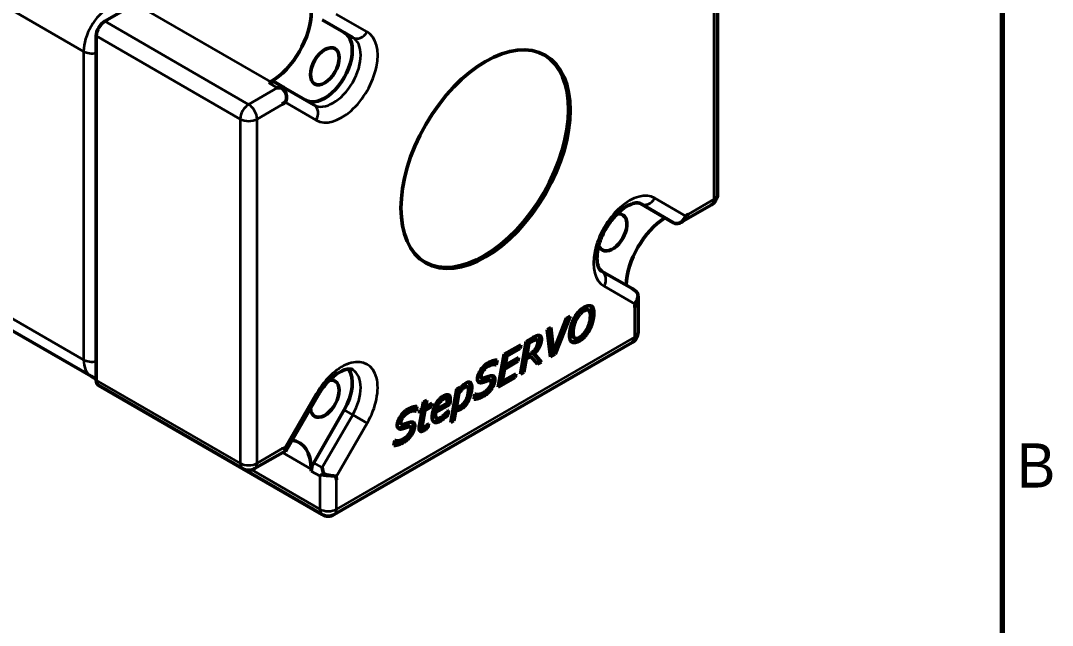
# Model space of a CAD drawing. Header units: millimetres. Extents: x -573 to 765, y -109 to 361.
# Drawn here: x -150.7 to -64.5, y 210.7 to 261.2 of the extents above; entities that cross this region are included whole.
import ezdxf

# ---------------------------------------------------------------- set-up
doc = ezdxf.new("R2010")
doc.units = ezdxf.units.MM
doc.header["$LTSCALE"] = 1.2
for name, color, linetype, lineweight in [('경계(ISO)', 7, 'Continuous', 70), ('외형선(ISO)', 7, 'Continuous', 50), ('좁은 외형선(ISO)', 7, 'Continuous', 35)]:
    doc.layers.add(name, color=color, linetype=linetype, lineweight=lineweight)
doc.styles.add('레이블 문자 (JIS)', font='')
doc.styles.get('레이블 문자 (JIS)').set_extended_font_data('Gulim')

# ---------------------------------------------------------------- blocks, each defined once
blk = doc.blocks.new('경계 Default Border')
at = {"layer": '경계(ISO)', "flags": 128}
blk.add_lwpolyline([(10, 10), (10, 287), (410, 287), (410, 10), (10, 10)], dxfattribs=at)
at = {"layer": '경계(ISO)', "insert": (411.013, 184.121), "char_height": 3, "attachment_point": 7, "style": '레이블 문자 (JIS)'}
blk.add_mtext('B', dxfattribs=at)

msp = doc.modelspace()

# ---------------------------------------------------------------- linework, layer by layer
at = {"layer": '외형선(ISO)', "color": 0}
for p, q in [((-92.509, 275.439), (-92.509, 246.698)), ((-143.714, 261.15), (-141.168, 262.62)), ((-125.546, 261.272), (-122.997, 259.8)), ((-144.421, 231.184), (-144.421, 259.925)), ((-129.855, 256.088), (-130.003, 256.002)), ((-128.796, 255.643), (-129.503, 256.051)), ((-128.999, 255.575), (-128.999, 255.575)), ((-126.247, 254.171), (-128.796, 255.643)), ((-128.858, 254.235), (-128.839, 254.224)), ((-128.858, 254.235), (-128.858, 254.235)), ((-180.923, 252.33), (-144.86, 231.509)), ((-98.955, 245.92), (-96.196, 244.327)), ((-93.009, 245.832), (-95.555, 244.362)), ((-94.93, 245.039), (-94.949, 245.05)), ((-99.656, 238.819), (-102.205, 240.291)), ((-99.156, 238.125), (-99.156, 235.185)), ((-103.296, 237.02), (-103.437, 237.101)), ((-99.449, 237.256), (-99.43, 237.245)), ((-105.048, 236.392), (-106.226, 233.425)), ((-106.214, 233.564), (-105.12, 236.35)), ((-104.822, 236.522), (-106.085, 233.344)), ((-105.12, 236.35), (-104.822, 236.522)), ((-106.743, 235.413), (-106.45, 235.582)), ((-106.46, 233.127), (-106.743, 235.413)), ((-106.574, 235.511), (-106.356, 233.646)), ((-106.45, 235.582), (-106.214, 233.564)), ((-108.499, 234.399), (-107.922, 234.732)), ((-108.091, 234.53), (-108.41, 234.346)), ((-107.601, 234.536), (-107.743, 234.618)), ((-104.421, 234.687), (-104.563, 234.769)), ((-99.656, 234.319), (-124.546, 219.949)), ((-110.343, 233.335), (-108.947, 234.14)), ((-109.144, 233.914), (-110.257, 233.271)), ((-109.002, 233.832), (-110.116, 233.19)), ((-109.121, 234.04), (-109.144, 233.914)), ((-109.002, 233.832), (-109.144, 233.914)), ((-108.947, 234.14), (-109.002, 233.832)), ((-108.989, 231.667), (-108.499, 234.399)), ((-108.41, 234.346), (-108.597, 233.296)), ((-108.268, 234.264), (-108.455, 233.215)), ((-108.268, 234.264), (-108.41, 234.346)), ((-107.95, 234.448), (-108.268, 234.264)), ((-106.214, 233.564), (-106.356, 233.646)), ((-111.096, 232.838), (-111.144, 232.549)), ((-110.939, 232.855), (-111.003, 232.468)), ((-110.833, 230.602), (-110.343, 233.335)), ((-109.336, 232.833), (-110.451, 232.189)), ((-110.257, 233.271), (-110.396, 232.497)), ((-110.116, 233.19), (-110.257, 233.271)), ((-110.116, 233.19), (-110.255, 232.416)), ((-110.255, 232.416), (-109.139, 233.06)), ((-109.314, 232.959), (-109.336, 232.833)), ((-109.195, 232.752), (-109.336, 232.833)), ((-109.139, 233.06), (-109.195, 232.752)), ((-108.649, 233.006), (-108.844, 231.913)), ((-108.507, 232.925), (-108.703, 231.832)), ((-108.245, 233.239), (-108.649, 233.006)), ((-108.507, 232.925), (-108.649, 233.006)), ((-108.455, 233.215), (-108.597, 233.296)), ((-108.104, 233.158), (-108.507, 232.925)), ((-108.455, 233.215), (-108.157, 233.387)), ((-108.104, 233.158), (-108.245, 233.239)), ((-107.546, 232.5), (-108.104, 233.158)), ((-107.968, 233.477), (-107.357, 232.772)), ((-107.827, 233.396), (-107.968, 233.477)), ((-107.827, 233.396), (-107.215, 232.691)), ((-107.357, 232.772), (-107.639, 232.609)), ((-107.215, 232.691), (-107.357, 232.772)), ((-106.226, 233.425), (-106.479, 233.279)), ((-106.085, 233.344), (-106.46, 233.127)), ((-106.085, 233.344), (-106.226, 233.425)), ((-111.144, 232.549), (-111.165, 232.537)), ((-111.023, 232.456), (-111.165, 232.537)), ((-111.003, 232.468), (-111.144, 232.549)), ((-111.003, 232.468), (-111.023, 232.456)), ((-110.451, 232.189), (-110.637, 231.155)), ((-110.31, 232.108), (-110.495, 231.073)), ((-110.31, 232.108), (-110.451, 232.189)), ((-110.255, 232.416), (-110.396, 232.497)), ((-109.195, 232.752), (-110.31, 232.108)), ((-108.844, 231.913), (-108.956, 231.849)), ((-108.703, 231.832), (-108.844, 231.913)), ((-107.215, 232.691), (-107.546, 232.5)), ((-144.421, 231.256), (-144.86, 231.509)), ((-112.203, 231.361), (-112.344, 231.442)), ((-111.486, 231.144), (-111.627, 231.225)), ((-109.435, 231.409), (-110.833, 230.602)), ((-109.577, 231.491), (-110.8, 230.784)), ((-110.495, 231.073), (-110.637, 231.155)), ((-110.495, 231.073), (-109.38, 231.717)), ((-109.554, 231.616), (-109.577, 231.491)), ((-109.435, 231.409), (-109.577, 231.491)), ((-109.38, 231.717), (-109.435, 231.409)), ((-108.703, 231.832), (-108.989, 231.667)), ((-132.193, 223.786), (-144.214, 230.727)), ((-114.802, 227.633), (-114.298, 230.439)), ((-114.298, 230.439), (-114.031, 230.593)), ((-114.205, 230.493), (-114.211, 230.461)), ((-114.069, 230.379), (-114.211, 230.461)), ((-114.031, 230.593), (-114.069, 230.379)), ((-113.419, 230.629), (-113.561, 230.71)), ((-128.55, 225.329), (-125.881, 229.952)), ((-117.181, 228.774), (-117.076, 229.363)), ((-117.076, 229.363), (-116.807, 229.518)), ((-116.981, 229.418), (-117.054, 229.011)), ((-116.807, 229.518), (-116.913, 228.929)), ((-115.189, 229.637), (-115.33, 229.718)), ((-114.263, 230.171), (-114.471, 229.009)), ((-114.121, 230.089), (-114.329, 228.927)), ((-114.121, 230.089), (-114.263, 230.171)), ((-112.854, 229.595), (-112.785, 230.009)), ((-112.785, 230.009), (-112.765, 230.02)), ((-123.704, 228.695), (-126.253, 224.279)), ((-117.846, 228.68), (-117.866, 228.668)), ((-117.725, 228.587), (-117.866, 228.668)), ((-117.798, 228.969), (-117.846, 228.68)), ((-117.704, 228.599), (-117.846, 228.68)), ((-117.704, 228.599), (-117.725, 228.587)), ((-117.64, 228.985), (-117.704, 228.599)), ((-117.429, 227.394), (-117.231, 228.496)), ((-117.412, 228.392), (-117.363, 228.67)), ((-117.231, 228.496), (-117.412, 228.392)), ((-117.373, 228.577), (-117.38, 228.573)), ((-117.231, 228.496), (-117.373, 228.577)), ((-117.363, 228.67), (-117.181, 228.774)), ((-117.104, 228.732), (-117.276, 227.785)), ((-116.963, 228.651), (-117.135, 227.704)), ((-116.55, 229.052), (-117.104, 228.732)), ((-116.963, 228.651), (-117.104, 228.732)), ((-116.913, 228.929), (-117.054, 229.011)), ((-116.409, 228.97), (-116.963, 228.651)), ((-116.913, 228.929), (-116.36, 229.248)), ((-116.534, 229.148), (-116.55, 229.052)), ((-116.409, 228.97), (-116.55, 229.052)), ((-116.36, 229.248), (-116.409, 228.97)), ((-115.033, 229.232), (-116.207, 228.554)), ((-116.066, 228.473), (-116.207, 228.554)), ((-116.028, 228.722), (-116.169, 228.804)), ((-114.892, 229.15), (-116.066, 228.473)), ((-116.028, 228.722), (-115.115, 229.249)), ((-114.992, 228.647), (-115.051, 228.279)), ((-114.892, 229.15), (-115.033, 229.232)), ((-115.008, 228.638), (-114.992, 228.647)), ((-114.521, 228.732), (-114.675, 227.869)), ((-114.379, 228.651), (-114.534, 227.788)), ((-114.379, 228.651), (-114.521, 228.732)), ((-114.329, 228.927), (-114.471, 229.009)), ((-115.969, 227.996), (-116.11, 228.078)), ((-115.325, 228.017), (-115.466, 228.098)), ((-115.182, 228.427), (-115.193, 228.36)), ((-115.051, 228.279), (-115.193, 228.36)), ((-114.534, 227.788), (-114.802, 227.633)), ((-114.675, 227.869), (-114.769, 227.815)), ((-114.534, 227.788), (-114.675, 227.869)), ((-118.904, 227.492), (-119.046, 227.573)), ((-118.187, 227.274), (-118.329, 227.356)), ((-117.12, 227.255), (-117.261, 227.337)), ((-116.842, 227.364), (-116.852, 227.306)), ((-116.71, 227.225), (-116.852, 227.306)), ((-116.66, 227.52), (-116.71, 227.225)), ((-116.674, 227.512), (-116.66, 227.52)), ((-119.555, 225.726), (-119.486, 226.14)), ((-119.486, 226.14), (-119.467, 226.151)), ((-128.648, 225.256), (-131.193, 223.786)), ((-128.858, 225.451), (-128.839, 225.484)), ((-128.858, 225.451), (-128.858, 225.451)), ((-125.546, 219.949), (-132.193, 223.786)), ((-126.461, 223.754), (-126.461, 223.583)), ((-125.589, 223.269), (-125.753, 223.174)), ((-124.339, 222.886), (-124.358, 222.853)), ((-124.358, 222.853), (-124.358, 222.853))]:
    msp.add_line(p, q, dxfattribs=at)
for centre, start, end in [((-93.509, 246.698), 300, 0), ((-100.156, 235.185), 300, 0), ((-131.693, 224.652), 240, 300), ((-125.046, 220.815), 240, 300)]:
    msp.add_arc(centre, 1, start, end, dxfattribs=at)
for centre, major_axis, ratio, start_param, end_param in [((-129.855, 260.007), (-2.4, -4.157), 0.57735, 0.785398, 2.356194), ((-143.714, 260.333), (-0.5, -0.866), 0.57735, 3.926991, 5.497787), ((-125.329, 257.394), (-1.625, -2.815), 0.57735, 0, 3.141593), ((-112.036, 249.719), (5, 8.66), 0.57735, 3.155735, 6.269043), ((-130.003, 255.185), (0.5, 0.866), 0.57735, 0, 0.785398), ((-129.296, 254.777), (1.414, 0), 0.57735, 1.358812, 1.570796), ((-129.296, 254.777), (0.5, 0.866), 0.239146, 5.886671, 6.283185), ((-129.289, 259.68), (-3.5, -6.062), 0.57735, 0.872574, 0.918336), ((-129.296, 254.777), (0, -1.067), 0.717439, 1.252965, 1.710923), ((-101.288, 243.514), (0.85, 1.472), 0.57735, 2.66757, 6.757208), ((-94.499, 239.594), (3.5, 6.062), 0.57735, 0.872574, 0.918336), ((-96.762, 240.901), (2.4, 4.157), 0.57735, 0.827004, 2.314588), ((-95.906, 245.314), (0, -1.067), 0.717439, 0.645272, 1.10323), ((-100.156, 237.953), (1.207, -0.697), 0.717439, 1.174282, 1.570796), ((-100.156, 237.953), (0.924, 0.533), 0.717439, 5.179956, 5.637913), ((-94.499, 239.594), (3.5, 6.062), 0.57735, 2.223256, 2.269019), ((-125.329, 229.633), (1.625, 2.815), 0.57735, 4.712389, 6.01762), ((-143.714, 231.593), (-0.5, -0.866), 0.57735, 5.497787, 6.283185), ((-125.329, 229.633), (0.85, 1.472), 0.57735, 2.434987, 6.757208), ((-129.855, 221.795), (2.4, 4.157), 0.57735, 5.497787, 6.515206), ((-129.289, 219.509), (-3.5, -6.062), 0.57735, 3.794053, 3.839815), ((-129.546, 225.892), (-0.707, -1.225), 0.57735, 1.544211, 1.570796), ((-129.296, 226.036), (-0.729, 0.729), 0.317837, 3.309206, 3.767164), ((-125.753, 223.991), (0.5, 0.866), 0.57735, 1.570796, 2.356194), ((-125.046, 223.583), (0.349, -1.302), 0.317837, 4.404649, 4.801163), ((-125.046, 223.583), (0.996, -0.267), 0.317837, 5.049921, 5.507879), ((-129.289, 219.509), (3.5, 6.062), 0.57735, 5.584963, 5.630725)]:
    msp.add_ellipse(centre, major_axis=major_axis, ratio=ratio, start_param=start_param, end_param=end_param, dxfattribs=at)
for centre, major_axis in [((-111.894, 249.637), (-5, -8.66)), ((-125.329, 257.394), (-0.85, -1.472))]:
    msp.add_ellipse(centre, major_axis=major_axis, ratio=0.57735, dxfattribs=at)
for points, degree, knots in [([(-128.999, 255.575), (-128.949, 255.569), (-128.897, 255.56), (-128.816, 255.544), (-128.785, 255.537), (-128.755, 255.53)], 3, [-0.03043973, -0.03043973, -0.03043973, -0.03043973, -0.01471359, -0.01471359, -0.0052937, -0.0052937, -0.0052937, -0.0052937]), ([(-128.755, 255.53), (-128.711, 255.468), (-128.673, 255.4), (-128.587, 255.203), (-128.553, 255.066), (-128.538, 254.926)], 3, [-0.06685771, -0.06685771, -0.06685771, -0.06685771, -0.04222492, -0.04222492, -0.0000149, -0.0000149, -0.0000149, -0.0000149]), ([(-102.205, 240.291), (-102.271, 240.329), (-102.332, 240.383), (-102.465, 240.608), (-102.531, 240.785), (-102.59, 241.218), (-102.594, 241.453), (-102.541, 241.978), (-102.482, 242.269), (-102.298, 242.877), (-102.172, 243.194), (-101.859, 243.818), (-101.672, 244.123), (-101.263, 244.683), (-101.039, 244.937), (-100.589, 245.364), (-100.362, 245.539), (-99.94, 245.797), (-99.745, 245.882), (-99.412, 245.979), (-99.276, 245.99), (-99.077, 245.975), (-99.012, 245.952), (-98.955, 245.92)], 3, [0.785398, 0.785398, 0.785398, 0.785398, 1.099557, 1.099557, 1.425855, 1.425855, 1.695184, 1.695184, 1.970369, 1.970369, 2.254352, 2.254352, 2.542995, 2.542995, 2.830808, 2.830808, 3.112291, 3.112291, 3.384305, 3.384305, 3.657001, 3.657001, 3.926991, 3.926991, 3.926991, 3.926991]), ([(-96.196, 244.327), (-96.119, 244.282), (-96.037, 244.256), (-95.875, 244.241), (-95.796, 244.252), (-95.62, 244.314), (-95.527, 244.377), (-95.446, 244.462)], 3, [-0.1069183, -0.1069183, -0.1069183, -0.1069183, -0.0740345, -0.0740345, -0.0422249, -0.0422249, -0.0000149, -0.0000149, -0.0000149, -0.0000149]), ([(-95.555, 244.362), (-95.558, 244.36), (-95.562, 244.358), (-95.569, 244.354), (-95.572, 244.352), (-95.579, 244.348), (-95.583, 244.346), (-95.59, 244.342), (-95.593, 244.34), (-95.6, 244.336), (-95.604, 244.333), (-95.607, 244.331)], 3, [3.14159265, 3.14159265, 3.14159265, 3.14159265, 3.14471553, 3.14471553, 3.1478384, 3.1478384, 3.15096127, 3.15096127, 3.15408414, 3.15408414, 3.15720701, 3.15720701, 3.15720701, 3.15720701]), ([(-99.188, 237.98), (-99.16, 238.074), (-99.15, 238.168), (-99.167, 238.338), (-99.19, 238.414), (-99.229, 238.483)], 3, [-0.10692985, -0.10692985, -0.10692985, -0.10692985, -0.07181021, -0.07181021, -0.04024221, -0.04024221, -0.04024221, -0.04024221]), ([(-99.156, 238.185), (-99.156, 238.181), (-99.156, 238.177), (-99.156, 238.169), (-99.156, 238.165), (-99.156, 238.157), (-99.156, 238.153), (-99.156, 238.145), (-99.156, 238.141), (-99.156, 238.133), (-99.156, 238.129), (-99.156, 238.125)], 3, [4.69677462, 4.69677462, 4.69677462, 4.69677462, 4.69989749, 4.69989749, 4.70302037, 4.70302037, 4.70614324, 4.70614324, 4.70926611, 4.70926611, 4.71238898, 4.71238898, 4.71238898, 4.71238898]), ([(-107.423, 234.907), (-107.418, 234.9), (-107.367, 234.824), (-107.367, 234.682)], 2, [0.898777, 0.898777, 0.898777, 1, 2, 2, 2]), ([(-104.721, 235.214), (-104.721, 234.874), (-104.569, 234.772), (-104.563, 234.769)], 2, [0, 0, 0, 1, 1.041009, 1.041009, 1.041009]), ([(-125.881, 229.952), (-125.704, 230.258), (-125.501, 230.55), (-125.07, 231.069), (-124.841, 231.297), (-124.392, 231.667), (-124.173, 231.81), (-123.777, 232.007), (-123.6, 232.064), (-123.306, 232.114), (-123.195, 232.106), (-123.068, 232.075), (-123.031, 232.059), (-122.997, 232.039)], 3, [2.356194, 2.356194, 2.356194, 2.356194, 2.64519, 2.64519, 2.93136, 2.93136, 3.209553, 3.209553, 3.479229, 3.479229, 3.76281, 3.76281, 3.926991, 3.926991, 3.926991, 3.926991]), ([(-144.86, 231.509), (-144.73, 231.434), (-144.588, 231.377), (-144.437, 231.337), (-144.429, 231.335), (-144.421, 231.333)], 3, [3.9269908, 3.9269908, 3.9269908, 3.9269908, 4.0840704, 4.0840704, 4.0926956, 4.0926956, 4.0926956, 4.0926956]), ([(-112.415, 231.612), (-112.415, 231.504), (-112.353, 231.447), (-112.344, 231.442)], 2, [0, 0, 0, 1, 1.126761, 1.126761, 1.126761]), ([(-112.235, 229.912), (-112.443, 229.792), (-112.735, 229.702), (-112.838, 229.688)], 2, [0, 0, 0, 1, 1.567589, 1.567589, 1.567589]), ([(-119.117, 227.742), (-119.117, 227.634), (-119.054, 227.578), (-119.046, 227.573)], 2, [0, 0, 0, 1, 1.126761, 1.126761, 1.126761]), ([(-118.937, 226.043), (-119.144, 225.923), (-119.436, 225.833), (-119.54, 225.819)], 2, [0, 0, 0, 1, 1.567589, 1.567589, 1.567589]), ([(-128.592, 225.288), (-128.596, 225.286), (-128.6, 225.283), (-128.607, 225.279), (-128.611, 225.277), (-128.618, 225.273), (-128.622, 225.271), (-128.629, 225.267), (-128.633, 225.265), (-128.64, 225.26), (-128.644, 225.258), (-128.648, 225.256)], 3, [3.12503125, 3.12503125, 3.12503125, 3.12503125, 3.12834353, 3.12834353, 3.13165581, 3.13165581, 3.13496809, 3.13496809, 3.13828037, 3.13828037, 3.14159265, 3.14159265, 3.14159265, 3.14159265]), ([(-125.589, 223.269), (-125.558, 223.287), (-125.525, 223.305), (-125.47, 223.334), (-125.449, 223.345), (-125.428, 223.357)], 3, [-0.03043973, -0.03043973, -0.03043973, -0.03043973, -0.01471359, -0.01471359, -0.0052937, -0.0052937, -0.0052937, -0.0052937]), ([(-125.428, 223.357), (-125.353, 223.329), (-125.275, 223.304), (-125.061, 223.244), (-124.925, 223.215), (-124.796, 223.195)], 3, [-0.06685771, -0.06685771, -0.06685771, -0.06685771, -0.04222492, -0.04222492, -0.0000149, -0.0000149, -0.0000149, -0.0000149])]:
    msp.add_open_spline(points, degree=degree, knots=knots, dxfattribs=at)
for points, degree in [([(-128.858, 254.235), (-128.762, 254.301), (-128.665, 254.37), (-128.569, 254.444)], 3), ([(-128.569, 254.444), (-128.59, 254.426), (-128.611, 254.41), (-128.633, 254.394)], 3), ([(-95.223, 244.833), (-95.2, 244.849), (-95.177, 244.865), (-95.155, 244.881)], 3), ([(-104.545, 236.248), (-104.389, 236.558), (-103.925, 237.092), (-103.65, 237.251)], 2), ([(-103.437, 237.101), (-103.582, 237.185), (-103.835, 237.039)], 2), ([(-103.65, 237.251), (-103.272, 237.469), (-102.841, 237.242), (-102.841, 236.8)], 2), ([(-103.124, 237.381), (-102.983, 237.239), (-102.983, 236.881)], 2), ([(-99.405, 237.519), (-99.403, 237.546), (-99.4, 237.573), (-99.398, 237.602)], 3), ([(-104.878, 234.908), (-104.878, 235.244), (-104.706, 235.927), (-104.545, 236.248)], 2), ([(-104.484, 236.265), (-104.598, 236.017), (-104.721, 235.468), (-104.721, 235.214)], 2), ([(-103.835, 237.039), (-104.039, 236.921), (-104.366, 236.517), (-104.484, 236.265)], 2), ([(-103.693, 236.958), (-103.897, 236.84), (-104.225, 236.435), (-104.343, 236.183)], 2), ([(-103.139, 236.582), (-103.139, 236.918), (-103.432, 237.109), (-103.693, 236.958)], 2), ([(-103.381, 235.512), (-103.262, 235.769), (-103.139, 236.302), (-103.139, 236.582)], 2), ([(-102.983, 236.881), (-102.983, 236.562), (-103.149, 235.872), (-103.308, 235.556)], 2), ([(-102.841, 236.8), (-102.841, 236.48), (-103.007, 235.79), (-103.167, 235.474)], 2), ([(-104.343, 236.183), (-104.457, 235.935), (-104.58, 235.386), (-104.58, 235.132)], 2), ([(-103.308, 235.556), (-103.469, 235.231), (-103.926, 234.701), (-104.212, 234.536)], 2), ([(-103.167, 235.474), (-103.328, 235.149), (-103.785, 234.619), (-104.071, 234.454)], 2), ([(-104.024, 234.749), (-103.823, 234.865), (-103.494, 235.269), (-103.381, 235.512)], 2), ([(-107.765, 234.628), (-107.821, 234.646), (-107.977, 234.596), (-108.091, 234.53)], 2), ([(-107.367, 234.682), (-107.367, 234.376), (-107.698, 233.723), (-107.968, 233.477)], 2), ([(-107.624, 234.546), (-107.679, 234.564), (-107.835, 234.514), (-107.95, 234.448)], 2), ([(-107.922, 234.732), (-107.728, 234.844), (-107.486, 234.926), (-107.397, 234.901)], 2), ([(-107.226, 234.6), (-107.226, 234.294), (-107.557, 233.641), (-107.827, 233.396)], 2), ([(-107.743, 234.618), (-107.753, 234.624), (-107.765, 234.628)], 2), ([(-107.532, 234.349), (-107.532, 234.437), (-107.577, 234.531), (-107.624, 234.546)], 2), ([(-107.397, 234.901), (-107.318, 234.881), (-107.226, 234.742), (-107.226, 234.6)], 2), ([(-104.071, 234.454), (-104.45, 234.235), (-104.878, 234.468), (-104.878, 234.908)], 2), ([(-104.212, 234.536), (-104.533, 234.351), (-104.735, 234.405)], 2), ([(-104.58, 235.132), (-104.58, 234.792), (-104.287, 234.597), (-104.024, 234.749)], 2), ([(-108.157, 233.387), (-108.019, 233.467), (-107.813, 233.645), (-107.73, 233.765)], 2), ([(-107.73, 233.765), (-107.636, 233.903), (-107.532, 234.209), (-107.532, 234.349)], 2), ([(-111.655, 232.621), (-111.432, 232.75), (-111.07, 232.853), (-110.939, 232.855)], 2), ([(-112.577, 231.273), (-112.577, 231.623), (-112.062, 232.386), (-111.655, 232.621)], 2), ([(-111.847, 232.405), (-112.105, 232.256), (-112.415, 231.814), (-112.415, 231.612)], 2), ([(-111.706, 232.324), (-111.964, 232.175), (-112.274, 231.732), (-112.274, 231.53)], 2), ([(-111.165, 232.537), (-111.265, 232.587), (-111.639, 232.525), (-111.847, 232.405)], 2), ([(-111.023, 232.456), (-111.124, 232.506), (-111.498, 232.444), (-111.706, 232.324)], 2), ([(-112.107, 231), (-112.331, 230.929), (-112.577, 231.065), (-112.577, 231.273)], 2), ([(-112.249, 231.082), (-112.409, 231.031), (-112.517, 231.051)], 2), ([(-112.274, 231.53), (-112.274, 231.422), (-112.163, 231.322), (-112.019, 231.363)], 2), ([(-111.786, 231.233), (-111.878, 231.21), (-112.135, 231.116), (-112.249, 231.082)], 2), ([(-111.645, 231.151), (-111.737, 231.128), (-111.993, 231.034), (-112.107, 231)], 2), ([(-112.019, 231.363), (-111.929, 231.391), (-111.626, 231.494), (-111.524, 231.523)], 2), ([(-111.627, 231.225), (-111.685, 231.258), (-111.786, 231.233)], 2), ([(-111.418, 230.982), (-111.418, 231.096), (-111.534, 231.179), (-111.645, 231.151)], 2), ([(-111.524, 231.523), (-111.321, 231.576), (-111.112, 231.443), (-111.112, 231.251)], 2), ([(-111.253, 231.333), (-111.253, 231.171), (-111.39, 230.774), (-111.513, 230.589)], 2), ([(-111.112, 231.251), (-111.112, 231.089), (-111.248, 230.692), (-111.371, 230.507)], 2), ([(-111.306, 231.542), (-111.253, 231.469), (-111.253, 231.333)], 2), ([(-114.088, 230.39), (-114.181, 230.283), (-114.263, 230.171)], 2), ([(-113.64, 230.587), (-113.758, 230.519), (-114.012, 230.238), (-114.121, 230.089)], 2), ([(-114.069, 230.379), (-113.938, 230.561), (-113.68, 230.848), (-113.526, 230.937)], 2), ([(-113.781, 230.669), (-113.86, 230.623), (-113.944, 230.545)], 2), ([(-113.561, 230.71), (-113.635, 230.753), (-113.781, 230.669)], 2), ([(-113.33, 230.358), (-113.33, 230.554), (-113.477, 230.681), (-113.64, 230.587)], 2), ([(-113.526, 230.937), (-113.294, 231.071), (-113.049, 230.88), (-113.049, 230.58)], 2), ([(-113.491, 229.593), (-113.41, 229.778), (-113.33, 230.164), (-113.33, 230.358)], 2), ([(-113.191, 230.662), (-113.191, 230.388), (-113.338, 229.823), (-113.459, 229.585)], 2), ([(-113.049, 230.58), (-113.049, 230.306), (-113.197, 229.741), (-113.318, 229.503)], 2), ([(-113.272, 231.014), (-113.191, 230.906), (-113.191, 230.662)], 2), ([(-111.513, 230.589), (-111.644, 230.391), (-111.996, 230.05), (-112.235, 229.912)], 2), ([(-111.371, 230.507), (-111.503, 230.309), (-111.855, 229.968), (-112.094, 229.83)], 2), ([(-112.045, 230.126), (-111.742, 230.301), (-111.418, 230.766), (-111.418, 230.982)], 2), ([(-116.359, 228.074), (-116.359, 228.58), (-115.806, 229.62), (-115.398, 229.856)], 2), ([(-115.596, 229.661), (-115.799, 229.544), (-116.112, 229.073), (-116.169, 228.804)], 2), ([(-115.455, 229.579), (-115.657, 229.462), (-115.971, 228.991), (-116.028, 228.722)], 2), ([(-115.33, 229.718), (-115.413, 229.766), (-115.596, 229.661)], 2), ([(-115.103, 229.408), (-115.103, 229.584), (-115.269, 229.686), (-115.455, 229.579)], 2), ([(-115.398, 229.856), (-115.127, 230.012), (-114.84, 229.866), (-114.84, 229.586)], 2), ([(-115.115, 229.249), (-115.108, 229.301), (-115.103, 229.37), (-115.103, 229.408)], 2), ([(-115.053, 229.96), (-114.981, 229.866), (-114.981, 229.668)], 2), ([(-114.981, 229.668), (-114.981, 229.618), (-115.006, 229.39), (-115.033, 229.232)], 2), ([(-114.84, 229.586), (-114.84, 229.536), (-114.864, 229.308), (-114.892, 229.15)], 2), ([(-113.459, 229.585), (-113.581, 229.343), (-113.906, 228.955), (-114.09, 228.849)], 2), ([(-113.95, 229.032), (-113.803, 229.117), (-113.567, 229.417), (-113.491, 229.593)], 2), ([(-113.318, 229.503), (-113.439, 229.261), (-113.765, 228.873), (-113.948, 228.767)], 2), ([(-112.094, 229.83), (-112.301, 229.71), (-112.674, 229.595), (-112.854, 229.595)], 2), ([(-112.765, 230.02), (-112.629, 229.949), (-112.23, 230.019), (-112.045, 230.126)], 2), ([(-119.278, 227.404), (-119.278, 227.754), (-118.764, 228.517), (-118.357, 228.751)], 2), ([(-118.549, 228.536), (-118.807, 228.387), (-119.117, 227.944), (-119.117, 227.742)], 2), ([(-117.866, 228.668), (-117.967, 228.718), (-118.341, 228.656), (-118.549, 228.536)], 2), ([(-117.725, 228.587), (-117.825, 228.637), (-118.199, 228.575), (-118.407, 228.455)], 2), ([(-118.357, 228.751), (-118.134, 228.88), (-117.772, 228.983), (-117.64, 228.985)], 2), ([(-116.207, 228.554), (-116.216, 228.501), (-116.223, 228.405), (-116.223, 228.365)], 2), ([(-116.066, 228.473), (-116.075, 228.42), (-116.082, 228.324), (-116.082, 228.284)], 2), ([(-115.611, 228.06), (-115.453, 228.151), (-115.121, 228.485), (-115.008, 228.638)], 2), ([(-114.09, 228.849), (-114.218, 228.775), (-114.432, 228.719), (-114.521, 228.732)], 2), ([(-113.948, 228.767), (-114.076, 228.694), (-114.291, 228.638), (-114.379, 228.651)], 2), ([(-114.329, 228.927), (-114.237, 228.922), (-114.069, 228.963), (-113.95, 229.032)], 2), ([(-118.407, 228.455), (-118.665, 228.306), (-118.975, 227.863), (-118.975, 227.661)], 2), ([(-118.975, 227.661), (-118.975, 227.553), (-118.864, 227.453), (-118.721, 227.494)], 2), ([(-118.721, 227.494), (-118.631, 227.522), (-118.328, 227.625), (-118.225, 227.654)], 2), ([(-118.225, 227.654), (-118.023, 227.707), (-117.813, 227.574), (-117.813, 227.382)], 2), ([(-118.008, 227.673), (-117.955, 227.6), (-117.955, 227.463)], 2), ([(-117.276, 227.785), (-117.29, 227.713), (-117.312, 227.532), (-117.312, 227.484)], 2), ([(-117.135, 227.704), (-117.148, 227.632), (-117.171, 227.451), (-117.171, 227.403)], 2), ([(-115.652, 227.778), (-115.983, 227.587), (-116.359, 227.728), (-116.359, 228.074)], 2), ([(-115.794, 227.859), (-116.087, 227.69), (-116.268, 227.726)], 2), ([(-116.223, 228.365), (-116.223, 228.143), (-116.11, 228.078)], 2), ([(-116.082, 228.284), (-116.082, 228.052), (-115.836, 227.93), (-115.611, 228.06)], 2), ([(-115.466, 228.098), (-115.555, 228.023), (-115.691, 227.918), (-115.794, 227.859)], 2), ([(-115.325, 228.017), (-115.413, 227.942), (-115.55, 227.837), (-115.652, 227.778)], 2), ([(-115.193, 228.36), (-115.264, 228.289), (-115.378, 228.175), (-115.466, 228.098)], 2), ([(-115.051, 228.279), (-115.122, 228.208), (-115.237, 228.094), (-115.325, 228.017)], 2), ([(-118.809, 227.131), (-119.032, 227.06), (-119.278, 227.196), (-119.278, 227.404)], 2), ([(-118.95, 227.212), (-119.11, 227.162), (-119.219, 227.182)], 2), ([(-118.488, 227.363), (-118.58, 227.34), (-118.836, 227.246), (-118.95, 227.212)], 2), ([(-118.347, 227.282), (-118.438, 227.259), (-118.695, 227.165), (-118.809, 227.131)], 2), ([(-118.747, 226.257), (-118.444, 226.432), (-118.12, 226.897), (-118.12, 227.113)], 2), ([(-118.329, 227.356), (-118.386, 227.389), (-118.488, 227.363)], 2), ([(-118.12, 227.113), (-118.12, 227.227), (-118.236, 227.31), (-118.347, 227.282)], 2), ([(-117.955, 227.463), (-117.955, 227.301), (-118.092, 226.905), (-118.215, 226.72)], 2), ([(-117.813, 227.382), (-117.813, 227.22), (-117.95, 226.823), (-118.073, 226.638)], 2), ([(-117.453, 227.158), (-117.453, 227.212), (-117.441, 227.321), (-117.429, 227.394)], 2), ([(-117.041, 226.982), (-117.238, 226.868), (-117.453, 226.944), (-117.453, 227.158)], 2), ([(-117.182, 227.064), (-117.326, 226.981), (-117.422, 226.978)], 2), ([(-117.312, 227.484), (-117.312, 227.366), (-117.261, 227.337)], 2), ([(-116.852, 227.306), (-116.931, 227.238), (-117.113, 227.104), (-117.182, 227.064)], 2), ([(-117.171, 227.403), (-117.171, 227.283), (-117.065, 227.226), (-116.923, 227.308)], 2), ([(-116.71, 227.225), (-116.79, 227.157), (-116.972, 227.022), (-117.041, 226.982)], 2), ([(-116.923, 227.308), (-116.864, 227.342), (-116.703, 227.481), (-116.674, 227.512)], 2), ([(-118.795, 225.961), (-119.003, 225.841), (-119.375, 225.726), (-119.555, 225.726)], 2), ([(-119.467, 226.151), (-119.33, 226.08), (-118.932, 226.15), (-118.747, 226.257)], 2), ([(-118.215, 226.72), (-118.346, 226.522), (-118.698, 226.181), (-118.937, 226.043)], 2), ([(-118.073, 226.638), (-118.205, 226.44), (-118.556, 226.099), (-118.795, 225.961)], 2), ([(-128.633, 225.552), (-128.611, 225.562), (-128.59, 225.571), (-128.569, 225.581)], 3), ([(-128.538, 225.356), (-128.548, 225.325), (-128.566, 225.302), (-128.592, 225.288)], 3), ([(-124.394, 223.17), (-124.39, 223.146), (-124.386, 223.122), (-124.383, 223.099)], 3), ([(-124.358, 222.853), (-124.367, 222.96), (-124.379, 223.066), (-124.394, 223.17)], 3)]:
    msp.add_open_spline(points, degree=degree, dxfattribs=at)
at = {"layer": '좁은 외형선(ISO)', "color": 0}
for p, q in [((-145.482, 258.635), (-181.544, 279.456)), ((-92.802, 246.29), (-92.802, 275.03)), ((-141.168, 262.62), (-129.855, 256.088)), ((-121.79, 260.258), (-124.383, 261.755)), ((-131.693, 254.21), (-143.714, 261.15)), ((-144.421, 259.925), (-132.4, 252.985)), ((-145.482, 258.635), (-145.482, 232.883)), ((-129.296, 255.593), (-131.693, 254.21)), ((-130.003, 256.002), (-129.296, 255.593)), ((-128.633, 254.394), (-126.04, 252.897)), ((-145.482, 232.883), (-181.544, 253.703)), ((-130.986, 252.985), (-128.839, 254.224)), ((-132.4, 252.985), (-132.4, 224.244)), ((-130.986, 224.244), (-130.986, 252.985)), ((-95.155, 244.881), (-97.748, 246.378)), ((-92.802, 246.29), (-94.949, 245.05)), ((-101.998, 239.016), (-99.405, 237.519)), ((-99.449, 237.256), (-99.449, 234.777)), ((-104.343, 236.183), (-104.484, 236.265)), ((-103.693, 236.958), (-103.835, 237.039)), ((-102.841, 236.8), (-102.983, 236.881)), ((-103.167, 235.474), (-103.308, 235.556)), ((-99.449, 234.777), (-124.339, 220.407)), ((-107.95, 234.448), (-108.091, 234.53)), ((-107.624, 234.546), (-107.765, 234.628)), ((-107.226, 234.6), (-107.367, 234.682)), ((-104.58, 235.132), (-104.721, 235.214)), ((-104.071, 234.454), (-104.212, 234.536)), ((-111.706, 232.324), (-111.847, 232.405)), ((-132.4, 224.244), (-144.421, 231.184)), ((-112.274, 231.53), (-112.415, 231.612)), ((-112.107, 231), (-112.249, 231.082)), ((-111.645, 231.151), (-111.786, 231.233)), ((-111.112, 231.251), (-111.253, 231.333)), ((-113.64, 230.587), (-113.781, 230.669)), ((-113.049, 230.58), (-113.191, 230.662)), ((-111.371, 230.507), (-111.513, 230.589)), ((-126.04, 230.043), (-128.633, 225.552)), ((-126.04, 230.043), (-125.881, 229.952)), ((-115.455, 229.579), (-115.596, 229.661)), ((-114.84, 229.586), (-114.981, 229.668)), ((-113.318, 229.503), (-113.459, 229.585)), ((-112.094, 229.83), (-112.235, 229.912)), ((-122.997, 228.287), (-123.704, 228.695)), ((-118.407, 228.455), (-118.549, 228.536)), ((-113.948, 228.767), (-114.09, 228.849)), ((-122.997, 228.287), (-125.546, 223.871)), ((-121.79, 227.59), (-122.997, 228.287)), ((-118.975, 227.661), (-119.117, 227.742)), ((-117.135, 227.704), (-117.276, 227.785)), ((-116.082, 228.284), (-116.223, 228.365)), ((-115.652, 227.778), (-115.794, 227.859)), ((-124.383, 223.099), (-121.79, 227.59)), ((-118.809, 227.131), (-118.95, 227.212)), ((-118.347, 227.282), (-118.488, 227.363)), ((-117.813, 227.382), (-117.955, 227.463)), ((-117.171, 227.403), (-117.312, 227.484)), ((-117.041, 226.982), (-117.182, 227.064)), ((-118.795, 225.961), (-118.937, 226.043)), ((-118.073, 226.638), (-118.215, 226.72)), ((-128.839, 225.484), (-130.986, 224.244)), ((-128.855, 225.137), (-126.461, 223.754)), ((-125.546, 223.871), (-126.253, 224.279)), ((-125.753, 220.407), (-131.434, 223.687)), ((-126.461, 223.583), (-125.753, 223.174)), ((-125.753, 223.174), (-125.753, 220.407)), ((-124.339, 220.407), (-124.339, 222.886))]:
    msp.add_line(p, q, dxfattribs=at)
for centre, major_axis, ratio, start_param, end_param in [((-143.36, 259.86), (-1.5, -2.598), 0.57735, 3.926991, 5.497787), ((-124.622, 256.986), (1.625, 2.815), 0.57735, 3.141593, 6.283185), ((-123.915, 256.577), (-2.125, -3.681), 0.57735, 0, 3.141593), ((-122.497, 260.666), (-0.5, -0.866), 0.816497, 0, 1.570796), ((-144.775, 259.043), (-1, 0), 0.57735, 0.785398, 1.932163), ((-129.148, 254.863), (-0.5, 0.866), 0.57735, 4.459816, 5.285803), ((-131.693, 253.393), (0.5, 0.866), 0.57735, 0.785398, 2.356194), ((-131.693, 253.393), (0.5, -0.866), 0.57735, 0.785398, 2.356194), ((-126.747, 253.305), (0.5, 0.866), 0.816497, 4.712389, 6.283185), ((-131.693, 253.393), (1, 0), 0.57735, 3.926991, 5.497787), ((-99.873, 242.697), (2.125, 3.681), 0.57735, 0, 3.141593), ((-93.509, 246.698), (1, 0), 0.57735, 5.497787, 6.283185), ((-98.455, 246.786), (-0.5, -0.866), 0.816497, 0, 1.570796), ((-93.509, 246.698), (0.5, -0.866), 0.57735, 0, 0.785398), ((-96.055, 245.228), (0.5, -0.866), 0.57735, 0, 0.252573), ((-102.705, 239.425), (0.5, 0.866), 0.816497, 4.712389, 6.283185), ((-100.156, 238.125), (1, 0), 0.57735, 6.030612, 6.283185), ((-100.156, 235.185), (0.5, -0.866), 0.57735, 0, 0.785398), ((-100.156, 235.185), (1, 0), 0.57735, 5.497787, 6.283185), ((-144.775, 233.291), (-1, 0), 0.57735, 0.785398, 1.932163), ((-143.36, 234.108), (-1.5, -2.598), 0.57735, 5.497787, 6.283185), ((-123.915, 228.817), (2.125, 3.681), 0.57735, 4.712389, 7.853982), ((-124.622, 229.225), (1.625, 2.815), 0.57735, 4.712389, 6.283185), ((-129.148, 226.122), (0.5, -0.866), 0.57735, 0, 0.252573), ((-131.693, 224.652), (-0.5, -0.866), 0.57735, 5.497787, 6.283185), ((-131.693, 224.652), (-1, 0), 0.57735, 0.785398, 2.356194), ((-131.693, 224.652), (0.5, -0.866), 0.57735, 0, 0.785398), ((-125.046, 223.754), (-1, 0), 0.57735, 0.99739, 1.823369), ((-125.046, 220.815), (1, 0), 0.57735, 3.926991, 5.497787), ((-125.046, 220.815), (-0.5, -0.866), 0.57735, 5.497787, 6.283185), ((-125.046, 220.815), (0.5, -0.866), 0.57735, 0, 0.785398)]:
    msp.add_ellipse(centre, major_axis=major_axis, ratio=ratio, start_param=start_param, end_param=end_param, dxfattribs=at)

# ---------------------------------------------------------------- block references
at = {"color": 0, "xscale": 1.2289725, "yscale": 1.2289725, "zscale": 1.2289725}
msp.add_blockref('경계 Default Border', (-572.62, -4.069), dxfattribs=at)

doc.saveas('drawing.dxf')
